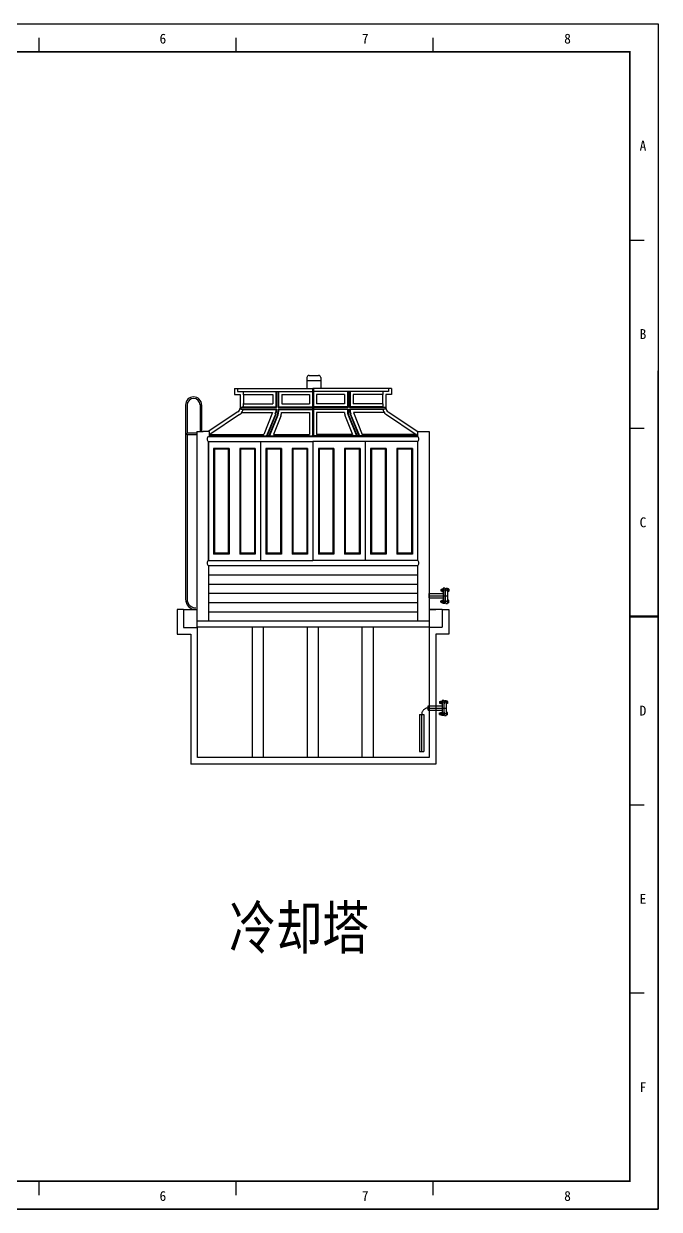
# Model space of a CAD drawing. Header units: millimetres. Extents: x 245 to 542, y 43 to 253.
# Drawn here: x 429.6 to 542.4, y 42.7 to 252.7 of the extents above; entities that cross this region are included whole.
import ezdxf

# ---------------------------------------------------------------- set-up
doc = ezdxf.new("R2010")
doc.units = ezdxf.units.MM
doc.linetypes.add('CENTER', pattern=[50.8, 31.75, -6.35, 6.35, -6.35])
doc.layers.add('sb', color=2, linetype='Continuous')
doc.styles.add('QSDI', font='SimSun.ttf', dxfattribs={"width": 0.8})

# ---------------------------------------------------------------- blocks, each defined once
blk = doc.blocks.new('2#图框，横')
for p, q in [((7777.69, 420), (8371.69, 420)), ((8371.69, 420), (8371.69, 0)), ((8152.07, 415), (8152.07, 410)), ((8221.94, 415), (8221.94, 410)), ((8291.82, 415), (8291.82, 410)), ((8361.69, 343.33), (8366.69, 343.33)), ((8371.69, 0), (8371.69, 297)), ((8361.69, 276.67), (8366.69, 276.67)), ((8361.69, 143.33), (8366.69, 143.33)), ((8361.69, 76.67), (8366.69, 76.67)), ((8152.07, 10), (8152.07, 5)), ((8221.94, 10), (8221.94, 5)), ((8291.82, 10), (8291.82, 5)), ((8371.69, 0), (7777.69, 0)), ((7951.69, 0), (8371.69, 0))]:
    blk.add_line(p, q)
blk.add_lwpolyline([(7802.69, 10, 1, 1, 0), (7802.69, 410, 0.6, 0.6, 0), (8361.69, 410, 0.6, 0.6, 0), (8361.69, 10, 0.6, 0.6, 0)], format="xyseb", close=True)
for const_width in [0.8, 0.5]:
    blk.add_lwpolyline([(8361.69, 210), (8371.69, 210)], dxfattribs=dict(const_width=const_width))
at = {"style": 'QSDI'}
for s, p in [('6', (8194.86, 412.98)), ('7', (8266.61, 412.98)), ('8', (8338.36, 412.98)), ('A', (8365.11, 375.02)), ('B', (8365.11, 308.32)), ('C', (8365.11, 241.62)), ('D', (8365.11, 174.92)), ('E', (8365.11, 108.22)), ('F', (8365.11, 41.52)), ('6', (8194.86, 2.98)), ('7', (8266.61, 2.98)), ('8', (8338.36, 2.98))]:
    blk.add_text(s, height=3.5, dxfattribs=at).set_placement(p)
blk = doc.blocks.new('A$C2AF1339E')
at = {"color": 0, "linetype": 'ByBlock'}
for p, q in [((0, 2350), (0, 0)), ((1182, 2350), (1182, 0)), ((120, 2212), (120, 127)), ((120, 2212), (471, 2212)), ((139, 2198), (120, 2212)), ((139, 2212), (139, 143)), ((139, 2198), (452, 2198)), ((452, 2212), (452, 143)), ((471, 2212), (452, 2198)), ((471, 2212), (471, 127)), ((711, 2212), (711, 127)), ((730, 2198), (711, 2212)), ((711, 2212), (1062, 2212)), ((730, 2212), (730, 143)), ((730, 2198), (1043, 2198)), ((1043, 2212), (1043, 143)), ((1062, 2212), (1043, 2198)), ((1062, 2212), (1062, 127)), ((139, 143), (120, 127)), ((120, 127), (471, 127)), ((139, 143), (452, 143)), ((452, 143), (471, 127)), ((730, 143), (711, 127)), ((711, 127), (1062, 127)), ((730, 143), (1043, 143)), ((1043, 143), (1062, 127))]:
    blk.add_line(p, q, dxfattribs=at)
blk = doc.blocks.new('凉水塔')
at = {"color": 2}
for p, q in [((23867.45, -4306.31), (23867.45, -4308.21)), ((23867.45, -4306.82), (23869.93, -4306.82)), ((23867.84, -4305.93), (23869.54, -4305.93)), ((23869.93, -4306.31), (23869.93, -4308.21)), ((23848.53, -4311.15), (23848.53, -4315.83)), ((23848.8, -4311.15), (23848.8, -4315.83)), ((23846.22, -4317.36), (23846.22, -4317.63)), ((23844.44, -4347.38), (23844.44, -4351.75)), ((23845.61, -4347.38), (23845.61, -4350.58)), ((23845.61, -4347.38), (23847.92, -4347.38)), ((23889.16, -4347.38), (23890.34, -4347.38)), ((23891.47, -4347.38), (23889.16, -4347.38)), ((23891.47, -4347.38), (23891.47, -4350.53)), ((23892.65, -4347.38), (23892.65, -4351.75)), ((23845.61, -4350.58), (23848.04, -4350.58)), ((23889.16, -4349.45), (23847.92, -4349.45)), ((23889.16, -4350.53), (23847.92, -4350.53)), ((23848.04, -4373.6), (23848.04, -4350.58)), ((23844.44, -4351.75), (23846.87, -4351.75)), ((23846.87, -4351.75), (23846.87, -4374.77)), ((23892.65, -4351.75), (23890.34, -4351.75)), ((23890.34, -4351.75), (23890.34, -4374.77)), ((23889.16, -4373.6), (23848.04, -4373.6)), ((23890.34, -4374.77), (23846.87, -4374.77))]:
    blk.add_line(p, q, dxfattribs=at)
at = {"color": 2, "linetype": 'ByBlock'}
for p, q in [((23854.63, -4308.21), (23868.54, -4308.21)), ((23854.63, -4308.21), (23854.63, -4309.29)), ((23855.17, -4308.21), (23855.17, -4308.75)), ((23855.17, -4308.21), (23855.26, -4308.21)), ((23855.17, -4308.75), (23856.16, -4308.75)), ((23856.16, -4308.75), (23868.45, -4308.75)), ((23856.16, -4308.75), (23856.16, -4309.29)), ((23861.95, -4308.75), (23861.95, -4311.47)), ((23862.05, -4308.75), (23862.05, -4311.58)), ((23862.34, -4308.75), (23862.34, -4311.58)), ((23862.45, -4308.75), (23862.45, -4311.47)), ((23868.45, -4308.21), (23868.45, -4316.64)), ((23868.45, -4308.84), (23868.54, -4308.84)), ((23868.54, -4308.21), (23868.54, -4316.73)), ((23868.54, -4308.21), (23868.54, -4316.73)), ((23882.46, -4308.21), (23868.54, -4308.21)), ((23868.63, -4308.84), (23868.54, -4308.84)), ((23868.63, -4308.21), (23868.63, -4316.64)), ((23880.93, -4308.75), (23868.63, -4308.75)), ((23874.64, -4308.75), (23874.64, -4311.47)), ((23874.75, -4308.75), (23874.75, -4311.58)), ((23875.03, -4308.75), (23875.03, -4311.58)), ((23875.14, -4308.75), (23875.14, -4311.47)), ((23880.93, -4308.75), (23880.93, -4309.29)), ((23881.92, -4308.75), (23880.93, -4308.75)), ((23881.92, -4308.21), (23881.83, -4308.21)), ((23881.92, -4308.21), (23881.92, -4308.75)), ((23882.46, -4308.21), (23882.46, -4309.29)), ((23845.95, -4311.15), (23845.95, -4317.5)), ((23846.22, -4311.15), (23846.22, -4316.17)), ((23854.63, -4309.29), (23855.62, -4309.29)), ((23855.62, -4309.29), (23855.62, -4311.71)), ((23856.16, -4309.29), (23861.41, -4309.29)), ((23856.16, -4309.29), (23856.2, -4309.33)), ((23856.2, -4310.89), (23856.16, -4310.94)), ((23856.16, -4310.94), (23861.41, -4310.94)), ((23856.16, -4310.94), (23856.16, -4311.47)), ((23856.2, -4309.33), (23856.2, -4310.89)), ((23861.41, -4309.29), (23861.41, -4310.94)), ((23862.99, -4309.29), (23867.92, -4309.29)), ((23862.99, -4309.29), (23862.99, -4310.94)), ((23862.99, -4310.94), (23867.92, -4310.94)), ((23867.92, -4309.29), (23867.92, -4310.94)), ((23874.1, -4309.29), (23869.17, -4309.29)), ((23869.17, -4309.29), (23869.17, -4310.94)), ((23874.1, -4310.94), (23869.17, -4310.94)), ((23874.1, -4309.29), (23874.1, -4310.94)), ((23875.68, -4309.29), (23875.68, -4310.94)), ((23880.93, -4309.29), (23875.68, -4309.29)), ((23880.93, -4310.94), (23875.68, -4310.94)), ((23880.93, -4309.29), (23880.89, -4309.33)), ((23880.89, -4309.33), (23880.89, -4310.89)), ((23880.89, -4310.89), (23880.93, -4310.94)), ((23880.93, -4310.94), (23880.93, -4311.47)), ((23881.47, -4309.29), (23881.47, -4311.71)), ((23882.46, -4309.29), (23881.47, -4309.29)), ((23845.95, -4313.3), (23845.95, -4345.53)), ((23855.24, -4312.34), (23849.96, -4315.83)), ((23855.52, -4312.86), (23850.28, -4316.4)), ((23856.16, -4311.47), (23855.75, -4311.58)), ((23855.75, -4311.58), (23862.05, -4311.58)), ((23855.75, -4311.58), (23855.75, -4311.87)), ((23855.75, -4311.87), (23862.05, -4311.87)), ((23855.75, -4311.87), (23856.13, -4311.97)), ((23855.87, -4312.51), (23855.85, -4312.6)), ((23855.87, -4312.51), (23861.38, -4312.51)), ((23856.13, -4311.97), (23861.95, -4311.97)), ((23856.16, -4311.47), (23861.95, -4311.47)), ((23861.38, -4312.51), (23859.82, -4316.4)), ((23861.87, -4312.75), (23860.31, -4316.64)), ((23861.97, -4312.79), (23860.42, -4316.64)), ((23862.23, -4312.9), (23860.73, -4316.64)), ((23862.33, -4312.94), (23860.85, -4316.64)), ((23862.83, -4313.14), (23861.52, -4316.4)), ((23861.95, -4311.47), (23862.05, -4311.58)), ((23862.05, -4311.87), (23861.95, -4311.97)), ((23861.95, -4311.97), (23861.95, -4312.34)), ((23862.05, -4311.87), (23862.05, -4312.34)), ((23862.45, -4311.47), (23862.34, -4311.58)), ((23862.34, -4311.58), (23868.45, -4311.58)), ((23862.34, -4311.87), (23868.45, -4311.87)), ((23862.34, -4311.87), (23862.45, -4311.97)), ((23862.34, -4311.87), (23862.34, -4312.34)), ((23862.45, -4311.47), (23868.45, -4311.47)), ((23862.45, -4311.97), (23868.45, -4311.97)), ((23862.45, -4311.97), (23862.45, -4312.34)), ((23862.98, -4312.51), (23867.92, -4312.51)), ((23867.92, -4312.51), (23867.92, -4316.4)), ((23874.64, -4311.47), (23868.63, -4311.47)), ((23874.75, -4311.58), (23868.63, -4311.58)), ((23874.75, -4311.87), (23868.63, -4311.87)), ((23874.64, -4311.97), (23868.63, -4311.97)), ((23874.11, -4312.51), (23869.17, -4312.51)), ((23869.17, -4312.51), (23869.17, -4316.4)), ((23874.26, -4313.14), (23875.56, -4316.4)), ((23874.64, -4311.47), (23874.75, -4311.58)), ((23874.75, -4311.87), (23874.64, -4311.97)), ((23874.64, -4311.97), (23874.64, -4312.34)), ((23874.75, -4311.87), (23874.75, -4312.34)), ((23874.75, -4312.94), (23876.24, -4316.64)), ((23874.85, -4312.9), (23876.35, -4316.64)), ((23875.14, -4311.47), (23875.03, -4311.58)), ((23881.33, -4311.58), (23875.03, -4311.58)), ((23881.33, -4311.87), (23875.03, -4311.87)), ((23875.03, -4311.87), (23875.14, -4311.97)), ((23875.03, -4311.87), (23875.03, -4312.34)), ((23875.12, -4312.79), (23876.66, -4316.64)), ((23880.93, -4311.47), (23875.14, -4311.47)), ((23880.96, -4311.97), (23875.14, -4311.97)), ((23875.14, -4311.97), (23875.14, -4312.34)), ((23875.22, -4312.75), (23876.78, -4316.64)), ((23881.22, -4312.51), (23875.71, -4312.51)), ((23875.71, -4312.51), (23877.26, -4316.4)), ((23880.93, -4311.47), (23881.33, -4311.58)), ((23881.33, -4311.87), (23880.96, -4311.97)), ((23881.22, -4312.51), (23881.24, -4312.6)), ((23881.33, -4311.58), (23881.33, -4311.87)), ((23881.57, -4312.86), (23886.81, -4316.4)), ((23881.85, -4312.34), (23887.13, -4315.83)), ((23846.22, -4313.44), (23846.22, -4316.17)), ((23847.92, -4316.17), (23846.22, -4316.17)), ((23847.92, -4316.44), (23846.22, -4316.44)), ((23846.22, -4316.44), (23846.22, -4317.36)), ((23846.22, -4316.44), (23846.22, -4317.36)), ((23847.92, -4315.83), (23849.04, -4315.83)), ((23850.16, -4315.83), (23849.04, -4315.83)), ((23849.99, -4316.73), (23887.1, -4316.73)), ((23850.16, -4315.83), (23850.16, -4316.73)), ((23850.19, -4316.39), (23850.16, -4316.41)), ((23850.19, -4316.39), (23850.16, -4316.41)), ((23850.16, -4316.64), (23868.54, -4316.64)), ((23850.16, -4316.73), (23868.54, -4316.73)), ((23850.19, -4316.39), (23850.28, -4316.4)), ((23850.19, -4316.39), (23850.28, -4316.4)), ((23850.28, -4316.4), (23859.82, -4316.4)), ((23861.52, -4316.4), (23867.92, -4316.4)), ((23886.92, -4316.64), (23868.54, -4316.64)), ((23886.92, -4316.73), (23868.54, -4316.73)), ((23875.56, -4316.4), (23869.17, -4316.4)), ((23886.81, -4316.4), (23877.26, -4316.4)), ((23886.9, -4316.39), (23886.81, -4316.4)), ((23886.9, -4316.39), (23886.92, -4316.41)), ((23886.92, -4316.41), (23886.92, -4316.64)), ((23887.1, -4315.83), (23889.16, -4315.83)), ((23887.1, -4315.83), (23887.1, -4316.73)), ((23846.22, -4317.63), (23846.22, -4345.53)), ((23849.99, -4317.62), (23868.54, -4317.62)), ((23849.99, -4317.62), (23849.99, -4338.69)), ((23868.54, -4317.62), (23868.54, -4338.69)), ((23887.1, -4317.62), (23868.54, -4317.62)), ((23869.49, -4318.86), (23869.49, -4337.55)), ((23869.49, -4318.86), (23869.63, -4318.99)), ((23872.24, -4318.86), (23869.49, -4318.86)), ((23869.49, -4318.86), (23869.63, -4318.99)), ((23869.63, -4318.86), (23869.63, -4337.42)), ((23872.09, -4318.99), (23869.63, -4318.99)), ((23872.09, -4318.86), (23872.09, -4337.42)), ((23872.09, -4318.99), (23872.24, -4318.86)), ((23872.09, -4318.99), (23872.24, -4318.86)), ((23872.24, -4318.86), (23872.24, -4337.55)), ((23874.13, -4318.86), (23874.13, -4337.55)), ((23876.88, -4318.86), (23874.13, -4318.86)), ((23874.13, -4318.86), (23874.27, -4318.99)), ((23874.27, -4318.86), (23874.27, -4337.42)), ((23876.73, -4318.99), (23874.27, -4318.99)), ((23876.73, -4318.86), (23876.73, -4337.42)), ((23876.73, -4318.99), (23876.88, -4318.86)), ((23876.88, -4318.86), (23876.88, -4337.55)), ((23877.82, -4317.62), (23877.82, -4338.69)), ((23887.1, -4317.62), (23887.1, -4338.69)), ((23887.1, -4317.62), (23887.1, -4338.69)), ((23869.63, -4337.42), (23869.49, -4337.55)), ((23872.24, -4337.55), (23869.49, -4337.55)), ((23872.09, -4337.42), (23869.63, -4337.42)), ((23872.09, -4337.42), (23872.24, -4337.55)), ((23874.27, -4337.42), (23874.13, -4337.55)), ((23876.88, -4337.55), (23874.13, -4337.55)), ((23876.73, -4337.42), (23874.27, -4337.42)), ((23876.73, -4337.42), (23876.88, -4337.55)), ((23849.99, -4338.69), (23868.54, -4338.69)), ((23849.99, -4339.59), (23887.1, -4339.59)), ((23849.99, -4339.59), (23849.99, -4349.45)), ((23853.12, -4338.69), (23868.54, -4338.69)), ((23883.96, -4338.69), (23868.54, -4338.69)), ((23887.1, -4338.69), (23868.54, -4338.69)), ((23887.1, -4339.59), (23887.1, -4349.45)), ((23887.1, -4339.59), (23887.1, -4349.45)), ((23849.99, -4341.23), (23887.1, -4341.23)), ((23849.99, -4342.87), (23887.1, -4342.87)), ((23849.99, -4344.51), (23887.1, -4344.51)), ((23849.99, -4346.15), (23872.39, -4346.15)), ((23872.39, -4346.15), (23887.1, -4346.15)), ((23849.99, -4347.79), (23887.1, -4347.79))]:
    blk.add_line(p, q, dxfattribs=at)
at = {"color": 2, "ltscale": 10}
for p, q in [((23847.92, -4315.83), (23847.92, -4350.53)), ((23889.16, -4315.83), (23889.16, -4350.53)), ((23857.79, -4373.6), (23857.79, -4350.53)), ((23859.79, -4373.6), (23859.79, -4350.53)), ((23867.54, -4373.6), (23867.54, -4350.53)), ((23869.54, -4373.6), (23869.54, -4350.53)), ((23877.29, -4373.6), (23877.29, -4350.53)), ((23879.29, -4373.6), (23879.29, -4350.53))]:
    blk.add_line(p, q, dxfattribs=at)
for p, q in [((23889.16, -4345.33), (23889.16, -4344.56)), ((23889.16, -4344.56), (23891.62, -4344.56)), ((23891.19, -4343.82), (23891.2, -4343.81)), ((23891.19, -4343.82), (23891.19, -4344.06)), ((23891.19, -4344.06), (23891.2, -4344.07)), ((23891.2, -4343.81), (23891.2, -4344.07)), ((23891.2, -4343.81), (23891.37, -4343.81)), ((23891.2, -4344.07), (23891.37, -4344.07)), ((23891.37, -4343.77), (23891.37, -4344.11)), ((23891.4, -4343.72), (23891.58, -4343.72)), ((23891.4, -4343.83), (23891.58, -4343.83)), ((23891.4, -4344.05), (23891.58, -4344.05)), ((23891.4, -4344.17), (23891.58, -4344.17)), ((23891.58, -4343.68), (23891.58, -4344.2)), ((23891.58, -4343.68), (23891.62, -4343.68)), ((23891.58, -4344.2), (23891.62, -4344.2)), ((23891.62, -4343.59), (23891.62, -4346.3)), ((23891.93, -4343.59), (23891.62, -4343.59)), ((23891.93, -4343.59), (23891.93, -4344.12)), ((23891.93, -4343.81), (23892.09, -4343.81)), ((23891.93, -4344.07), (23892.09, -4344.07)), ((23891.98, -4345.71), (23891.98, -4344.19)), ((23892.03, -4344.19), (23891.98, -4344.19)), ((23892.03, -4345.71), (23892.03, -4344.19)), ((23892.09, -4343.59), (23892.09, -4344.12)), ((23892.09, -4343.59), (23892.39, -4343.59)), ((23892.39, -4343.59), (23892.39, -4346.3)), ((23892.57, -4343.72), (23892.39, -4343.72)), ((23892.57, -4343.83), (23892.39, -4343.83)), ((23892.57, -4344.05), (23892.39, -4344.05)), ((23892.57, -4344.17), (23892.39, -4344.17)), ((23892.6, -4343.77), (23892.6, -4344.11)), ((23889.16, -4345.33), (23891.62, -4345.33)), ((23891.19, -4345.83), (23891.2, -4345.82)), ((23891.19, -4346.07), (23891.19, -4345.83)), ((23891.19, -4346.07), (23891.2, -4346.08)), ((23891.2, -4346.08), (23891.2, -4345.82)), ((23891.2, -4345.82), (23891.37, -4345.82)), ((23891.2, -4346.08), (23891.37, -4346.08)), ((23891.37, -4346.12), (23891.37, -4345.78)), ((23891.4, -4345.72), (23891.58, -4345.72)), ((23891.4, -4345.84), (23891.58, -4345.84)), ((23891.4, -4346.06), (23891.58, -4346.06)), ((23891.4, -4346.17), (23891.58, -4346.17)), ((23891.58, -4346.21), (23891.58, -4345.69)), ((23891.58, -4345.69), (23891.62, -4345.69)), ((23891.58, -4346.21), (23891.62, -4346.21)), ((23891.93, -4346.3), (23891.62, -4346.3)), ((23891.93, -4346.3), (23891.93, -4345.77)), ((23891.93, -4345.82), (23892.09, -4345.82)), ((23891.93, -4346.08), (23892.09, -4346.08)), ((23892.03, -4345.71), (23891.98, -4345.71)), ((23892.09, -4346.3), (23892.09, -4345.77)), ((23892.09, -4346.3), (23892.39, -4346.3)), ((23892.57, -4345.72), (23892.39, -4345.72)), ((23892.57, -4345.84), (23892.39, -4345.84)), ((23892.57, -4346.06), (23892.39, -4346.06)), ((23892.57, -4346.17), (23892.39, -4346.17)), ((23892.6, -4346.12), (23892.6, -4345.78)), ((23890.98, -4363.7), (23891, -4363.69)), ((23890.98, -4363.7), (23890.98, -4363.94)), ((23891, -4363.69), (23891, -4363.95)), ((23891, -4363.69), (23891.17, -4363.69)), ((23891.17, -4363.65), (23891.17, -4364)), ((23891.19, -4363.6), (23891.38, -4363.6)), ((23891.19, -4363.71), (23891.38, -4363.71)), ((23891.38, -4363.56), (23891.38, -4364.08)), ((23891.38, -4363.56), (23891.42, -4363.56)), ((23891.42, -4363.47), (23891.42, -4366.18)), ((23891.72, -4363.47), (23891.42, -4363.47)), ((23891.72, -4363.47), (23891.72, -4364)), ((23891.72, -4363.69), (23891.88, -4363.69)), ((23891.88, -4363.47), (23891.88, -4364)), ((23891.88, -4363.47), (23892.18, -4363.47)), ((23892.18, -4363.47), (23892.18, -4366.18)), ((23892.37, -4363.6), (23892.18, -4363.6)), ((23892.37, -4363.71), (23892.18, -4363.71)), ((23892.39, -4363.65), (23892.39, -4364)), ((23888.96, -4365.21), (23888.96, -4364.45)), ((23888.96, -4364.45), (23891.42, -4364.45)), ((23888.96, -4365.21), (23891.42, -4365.21)), ((23890.98, -4363.94), (23891, -4363.95)), ((23890.98, -4365.71), (23891, -4365.7)), ((23890.98, -4365.95), (23890.98, -4365.71)), ((23891, -4363.95), (23891.17, -4363.95)), ((23891, -4365.96), (23891, -4365.7)), ((23891, -4365.7), (23891.17, -4365.7)), ((23891.17, -4366), (23891.17, -4365.66)), ((23891.19, -4363.94), (23891.38, -4363.94)), ((23891.19, -4364.05), (23891.38, -4364.05)), ((23891.19, -4365.61), (23891.38, -4365.61)), ((23891.19, -4365.72), (23891.38, -4365.72)), ((23891.38, -4364.08), (23891.42, -4364.08)), ((23891.38, -4366.09), (23891.38, -4365.57)), ((23891.38, -4365.57), (23891.42, -4365.57)), ((23891.72, -4363.95), (23891.88, -4363.95)), ((23891.72, -4366.18), (23891.72, -4365.65)), ((23891.72, -4365.7), (23891.88, -4365.7)), ((23891.78, -4365.59), (23891.78, -4364.07)), ((23891.82, -4364.07), (23891.78, -4364.07)), ((23891.82, -4365.59), (23891.78, -4365.59)), ((23891.82, -4365.59), (23891.82, -4364.07)), ((23891.88, -4366.18), (23891.88, -4365.65)), ((23892.37, -4363.94), (23892.18, -4363.94)), ((23892.37, -4364.05), (23892.18, -4364.05)), ((23892.37, -4365.61), (23892.18, -4365.61)), ((23892.37, -4365.72), (23892.18, -4365.72)), ((23892.39, -4366), (23892.39, -4365.66)), ((23887.43, -4365.97), (23888.2, -4365.97)), ((23887.43, -4365.97), (23887.43, -4372.5)), ((23888.2, -4365.97), (23888.2, -4372.5)), ((23890.98, -4365.95), (23891, -4365.96)), ((23891, -4365.96), (23891.17, -4365.96)), ((23891.19, -4365.94), (23891.38, -4365.94)), ((23891.19, -4366.06), (23891.38, -4366.06)), ((23891.38, -4366.09), (23891.42, -4366.09)), ((23891.72, -4366.18), (23891.42, -4366.18)), ((23891.72, -4365.96), (23891.88, -4365.96)), ((23891.88, -4366.18), (23892.18, -4366.18)), ((23892.37, -4365.94), (23892.18, -4365.94)), ((23892.37, -4366.06), (23892.18, -4366.06))]:
    blk.add_line(p, q)
at = {"color": 1, "linetype": 'CENTER'}
for p, q in [((23892.64, -4343.94), (23891.17, -4343.94)), ((23889.16, -4344.95), (23892.39, -4344.95)), ((23892.64, -4345.95), (23891.17, -4345.95)), ((23888.96, -4364.83), (23892.18, -4364.83)), ((23892.43, -4363.82), (23890.97, -4363.82)), ((23892.43, -4365.83), (23890.97, -4365.83)), ((23887.81, -4365.97), (23887.81, -4372.5))]:
    blk.add_line(p, q, dxfattribs=at)
at = {"color": 1}
for p, q in [((23891.19, -4343.82), (23891.37, -4343.82)), ((23891.19, -4344.06), (23891.37, -4344.06)), ((23891.19, -4345.83), (23891.37, -4345.83)), ((23891.19, -4346.07), (23891.37, -4346.07)), ((23890.98, -4363.7), (23891.17, -4363.7)), ((23890.98, -4363.94), (23891.17, -4363.94)), ((23890.98, -4365.71), (23891.17, -4365.71)), ((23890.98, -4365.95), (23891.17, -4365.95))]:
    blk.add_line(p, q, dxfattribs=at)
at = {"color": 2}
for centre, start, end in [((23867.84, -4306.31), 90, 180), ((23869.54, -4306.31), 0, 90)]:
    blk.add_arc(centre, 0.388, start, end, dxfattribs=at)
at = {"color": 2, "linetype": 'ByBlock'}
for centre, radius, start, end in [((23847.37, -4311.15), 1.43, 0, 180), ((23847.37, -4311.15), 1.15, 0, 180), ((23854.9, -4311.71), 0.717, 298.2742, 0), ((23854.9, -4311.71), 1.3, 298.2742, 316.9539), ((23854.9, -4311.71), 1.26, 320.1862, 348.1117), ((23860.85, -4312.34), 1.09, 338.1412, 0), ((23860.85, -4312.34), 1.2, 338.1412, 0), ((23860.85, -4312.34), 1.49, 338.1412, 0), ((23860.85, -4312.34), 1.6, 338.1412, 0), ((23860.85, -4312.34), 2.13, 338.1412, 355.4295), ((23876.24, -4312.34), 2.13, 184.5705, 201.8588), ((23876.24, -4312.34), 1.6, 180, 201.8588), ((23876.24, -4312.34), 1.49, 180, 201.8588), ((23876.24, -4312.34), 1.2, 180, 201.8588), ((23876.24, -4312.34), 1.09, 180, 201.8588), ((23882.19, -4311.71), 1.26, 191.8883, 219.8138), ((23882.19, -4311.71), 1.3, 223.0461, 241.7258), ((23882.19, -4311.71), 0.717, 180, 241.7258), ((23846.26, -4316.3), 0.141, 104.8628, 255.1372), ((23850.32, -4317.18), 0.56, 126.8699, 233.1301), ((23886.77, -4317.18), 0.56, 306.8699, 53.1301), ((23886.77, -4317.18), 0.56, 306.8699, 53.1301), ((23850.32, -4339.14), 0.56, 126.8699, 233.1301), ((23886.77, -4339.14), 0.56, 306.8699, 53.1301), ((23886.77, -4339.14), 0.56, 306.8699, 53.1301), ((23847.79, -4345.53), 1.85, 180, 270), ((23847.79, -4345.53), 1.57, 180, 270)]:
    blk.add_arc(centre, radius, start, end, dxfattribs=at)
for centre, radius, start, end in [((23891.46, -4343.77), 0.081, 135.976, 224.024), ((23891.67, -4343.94), 0.29, 157.2015, 202.7985), ((23891.46, -4344.11), 0.081, 136.0123, 223.9877), ((23892.02, -4344.09), 0.102, 196.0816, 245.7617), ((23891.99, -4344.09), 0.102, 294.2383, 343.9184), ((23892.52, -4343.77), 0.081, 315.976, 44.024), ((23892.31, -4343.94), 0.29, 337.2015, 22.7985), ((23892.52, -4344.11), 0.081, 316.0123, 43.9877), ((23891.46, -4345.78), 0.081, 136.0123, 223.9877), ((23891.67, -4345.95), 0.29, 157.2015, 202.7985), ((23891.46, -4346.12), 0.081, 135.976, 224.024), ((23892.02, -4345.8), 0.102, 114.2383, 163.9184), ((23891.99, -4345.8), 0.102, 16.0816, 65.7617), ((23892.52, -4345.78), 0.081, 316.0123, 43.9877), ((23892.31, -4345.95), 0.29, 337.2015, 22.7985), ((23892.52, -4346.12), 0.081, 315.976, 44.024), ((23891.25, -4363.66), 0.081, 135.976, 224.024), ((23891.46, -4363.82), 0.29, 157.2015, 202.7985), ((23892.31, -4363.66), 0.081, 315.976, 44.024), ((23892.1, -4363.82), 0.29, 337.2015, 22.7985), ((23891.25, -4363.99), 0.081, 136.0123, 223.9877), ((23891.25, -4365.66), 0.081, 136.0123, 223.9877), ((23891.46, -4365.83), 0.29, 157.2015, 202.7985), ((23891.82, -4363.97), 0.102, 196.0816, 245.7617), ((23891.82, -4365.68), 0.102, 114.2383, 163.9184), ((23891.78, -4363.97), 0.102, 294.2383, 343.9184), ((23891.78, -4365.68), 0.102, 16.0816, 65.7617), ((23892.31, -4363.99), 0.081, 316.0123, 43.9877), ((23892.31, -4365.66), 0.081, 316.0123, 43.9877), ((23892.1, -4365.83), 0.29, 337.2015, 22.7985), ((23891.25, -4366), 0.081, 135.976, 224.024), ((23892.31, -4366), 0.081, 315.976, 44.024)]:
    blk.add_arc(centre, radius, start, end)
at = {"color": 1, "linetype": 'CENTER'}
blk.add_arc((23888.96, -4365.97), 1.14, 90, 180, dxfattribs=at)
at = {"layer": 'sb', "color": 2}
for p, q in [((23845.61, -4347.38), (23844.44, -4347.38)), ((23891.47, -4347.38), (23892.65, -4347.38)), ((23889.16, -4350.53), (23891.47, -4350.53)), ((23889.16, -4350.53), (23889.16, -4373.6))]:
    blk.add_line(p, q, dxfattribs=at)
at = {"layer": 'sb', "color": 0}
blk.add_line((23887.43, -4372.5), (23888.2, -4372.5), dxfattribs=at)
at = {"color": 2, "xscale": -0.007850467736716382, "yscale": 0.008965507968241582, "zscale": 0.00785046773642634}
for p in [(23859.26, -4338.69), (23868.54, -4338.69), (23887.1, -4338.69)]:
    blk.add_blockref('A$C2AF1339E', p, dxfattribs=at)
blk = doc.blocks.new('冷却塔')
at = {"layer": 'sb', "color": 4}
blk.add_blockref('凉水塔', (0, 0), dxfattribs=at)

msp = doc.modelspace()

# ---------------------------------------------------------------- block references
at = {"color": 2, "xscale": 0.5, "yscale": 0.5, "zscale": 0.4999999999999969}
msp.add_blockref('2#图框，横', (-3643.7, 42.7), dxfattribs=at)
at = {"layer": 'sb', "color": 4}
msp.add_blockref('冷却塔', (-23387.6, 4496.32), dxfattribs=at)

# ---------------------------------------------------------------- texts
at = {"style": 'QSDI', "width": 0.8}
msp.add_text('冷却塔', height=7.569, dxfattribs=at).set_placement((466.08, 88.81))

doc.saveas('drawing.dxf')
